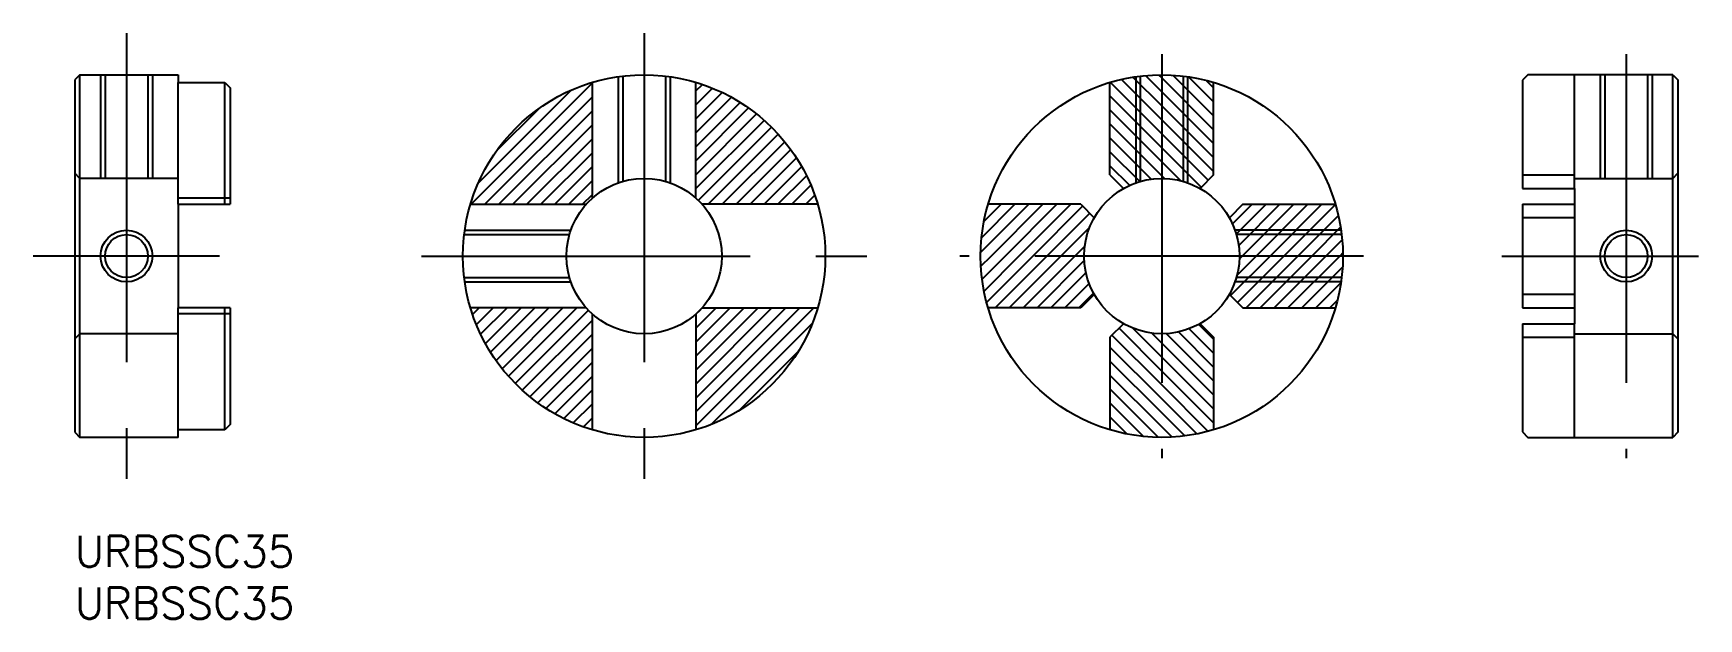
# Model space of a CAD drawing. Extents: x -9 to 152, y -35 to 22.
import ezdxf

# ---------------------------------------------------------------- set-up
doc = ezdxf.new("R2010")
doc.units = 0
doc.linetypes.add('CENTER', pattern=[50.8, 31.75, -6.35, 6.35, -6.35])
doc.linetypes.add('DASHED', pattern=[19.05, 12.7, -6.35])
doc.layers.get('0').update_dxf_attribs({"linetype": 'CONTINUOUS'})
doc.layers.add('CENTER', color=1, linetype='CENTER')
doc.styles.get("Standard").update_dxf_attribs({"font": 'txt.shx', "height": 3, "bigfont": 'bigfont.shx'})

# ---------------------------------------------------------------- blocks, each defined once
blk = doc.blocks.new('*U11')
at = {"color": 7, "linetype": 'CONTINUOUS'}
blk.add_text('URBSSC35', height=3, dxfattribs=at).set_placement((-5, -30))
blk = doc.blocks.new('*U12')
at = {"color": 7, "linetype": 'CONTINUOUS'}
blk.add_text('URBSSC35', height=3, dxfattribs=at).set_placement((-5, -35))

msp = doc.modelspace()

# ---------------------------------------------------------------- linework, layer by layer
at = {"color": 7, "linetype": 'CONTINUOUS'}
for p, q in [((-4.5, 17.5), (-5, 17)), ((-5, 17), (-5, -17)), ((-4.5, 17.5), (-3.7, 17.5)), ((-4.5, -17.5), (-4.5, 17.5)), ((-3.7, 17.5), (5, 17.5)), ((-3, 17.5), (-2.5, 17.5)), ((5, 17.5), (5, 16.77)), ((5, 16.77), (9.5, 16.77)), ((5, 16.77), (9.5, 16.77)), ((9.5, 5), (9.5, 16.77)), ((9.5, 16.77), (10, 16.25)), ((10, 16.25), (10, 5)), ((33.29, 5), (45, 16.71)), ((45, 5.59), (45, 16.77)), ((55, 5.59), (55, 16.77)), ((55, 15.94), (55.63, 16.57)), ((55, 14.59), (56.61, 16.2)), ((95, 7.83), (95, 16.77)), ((95.03, 16.78), (100, 11.8)), ((96.09, 17.06), (100, 13.15)), ((97.22, 17.28), (100, 14.5)), ((98.42, 17.43), (100, 15.85)), ((99.7, 17.5), (100, 17.19)), ((100, 17.19), (105, 12.19)), ((101.07, 17.47), (105, 13.54)), ((102.58, 17.31), (105, 14.89)), ((104.26, 16.97), (105, 16.23)), ((105, 7.83), (105, 16.77)), ((135.36, 17.5), (134.86, 16.98)), ((134.86, 16.98), (134.86, 6.53)), ((148.56, 17.5), (135.36, 17.5)), ((142.8, 17.5), (142.8, 7.5)), ((146.93, 17.5), (146.93, 7.5)), ((147.86, 17.5), (147.36, 17.5)), ((149.36, 17.5), (148.56, 17.5)), ((149.36, 17.5), (149.86, 17)), ((149.36, -17.5), (149.36, 17.5)), ((149.86, 17), (149.86, -17)), ((33.98, 7.04), (42.96, 16.02)), ((34.63, 5), (45, 15.37)), ((55, 13.24), (57.55, 15.79)), ((55, 11.89), (58.44, 15.33)), ((55, 10.55), (59.29, 14.83)), ((95, 15.46), (100, 10.46)), ((100, 15.85), (105, 10.85)), ((100, 14.5), (105, 9.5)), ((35.75, 10.15), (39.85, 14.25)), ((35.98, 5), (45, 14.02)), ((55, 9.2), (60.09, 14.3)), ((55, 7.85), (60.87, 13.72)), ((55, 6.51), (61.6, 13.1)), ((95, 14.11), (100, 9.11)), ((100, 13.15), (105, 8.15)), ((37.33, 5), (45, 12.67)), ((38.68, 5), (45, 11.32)), ((55.22, 5.38), (62.29, 12.45)), ((56.19, 5), (62.95, 11.77)), ((95, 12.76), (100, 7.76)), ((95, 11.42), (98.99, 7.43)), ((100, 11.8), (104.49, 7.32)), ((40.02, 5), (45, 9.98)), ((57.53, 5), (63.58, 11.04)), ((58.88, 5), (64.16, 10.28)), ((95, 10.07), (97.88, 7.19)), ((100, 10.46), (103.81, 6.64)), ((41.37, 5), (45, 8.63)), ((60.23, 5), (64.71, 9.48)), ((61.58, 5), (65.22, 8.64)), ((95, 8.72), (96.89, 6.83)), ((100, 9.11), (101.84, 7.27)), ((42.72, 5), (45, 7.28)), ((62.92, 5), (65.68, 7.76)), ((64.27, 5), (66.11, 6.84)), ((95, 7.83), (96.3, 6.53)), ((100, 7.76), (100.27, 7.5)), ((105, 7.83), (103.7, 6.53)), ((134.86, 7.83), (139.86, 7.83)), ((134.86, 6.53), (139.86, 6.53)), ((139.86, 6.53), (139.86, -6.53)), ((5, 5), (10, 5)), ((5, 5), (5, -5)), ((33.23, 5), (44.41, 5)), ((44.06, 5), (45, 5.94)), ((66.77, 5), (55.59, 5)), ((65.62, 5), (66.49, 5.87)), ((82.5, 0.33), (87.17, 5)), ((82.59, 1.77), (85.82, 5)), ((82.82, 3.35), (84.48, 5)), ((92.17, 5), (83.23, 5)), ((83.52, 0), (88.52, 5)), ((84.86, 0), (89.86, 5)), ((86.21, 0), (91.21, 5)), ((92.17, 5), (93.47, 3.7)), ((107.83, 5), (106.53, 3.7)), ((108.72, 5), (106.83, 3.11)), ((110.07, 5), (107.19, 2.12)), ((111.42, 5), (107.43, 1.01)), ((112.76, 5), (107.76, 0)), ((107.83, 5), (116.77, 5)), ((114.11, 5), (109.11, 0)), ((115.46, 5), (110.46, 0)), ((116.78, 4.97), (111.8, 0)), ((134.86, 5), (139.86, 5)), ((134.86, 5), (134.86, -5)), ((87.56, 0), (92.36, 4.81)), ((88.9, 0), (93.04, 4.13)), ((117.06, 3.91), (113.15, 0)), ((90.25, 0), (93.04, 2.78)), ((117.28, 2.78), (114.5, 0)), ((82.53, -0.99), (83.52, 0)), ((82.64, -2.22), (84.86, 0)), ((82.83, -3.38), (86.21, 0)), ((83.08, -4.48), (87.56, 0)), ((83.9, -5), (88.9, 0)), ((85.25, -5), (90.25, 0)), ((86.6, -5), (91.6, 0)), ((91.6, 0), (92.56, 0.96)), ((110.46, 0), (106.64, -3.81)), ((109.11, 0), (107.27, -1.84)), ((111.8, 0), (107.32, -4.49)), ((107.76, 0), (107.5, -0.27)), ((113.15, 0), (108.15, -5)), ((115.85, 0), (110.85, -5)), ((117.43, 1.58), (115.85, 0)), ((117.5, 0.3), (117.19, 0)), ((87.95, -5), (92.51, -0.43)), ((114.5, 0), (109.5, -5)), ((117.19, 0), (112.19, -5)), ((117.47, -1.07), (113.54, -5)), ((89.29, -5), (92.68, -1.62)), ((90.64, -5), (92.99, -2.65)), ((117.31, -2.58), (114.89, -5)), ((91.99, -5), (93.41, -3.58)), ((93.47, -3.7), (92.17, -5)), ((106.53, -3.7), (107.83, -5)), ((116.97, -4.26), (116.23, -5)), ((10, -5), (5, -5)), ((9.5, -16.77), (9.5, -5)), ((10, -5), (10, -16.25)), ((44.41, -5), (33.23, -5)), ((33.43, -5.63), (34.06, -5)), ((33.8, -6.61), (35.41, -5)), ((34.21, -7.55), (36.76, -5)), ((34.67, -8.44), (38.11, -5)), ((35.17, -9.29), (39.45, -5)), ((35.7, -10.09), (40.8, -5)), ((36.28, -10.87), (42.15, -5)), ((36.9, -11.6), (43.49, -5)), ((37.55, -12.29), (44.62, -5.22)), ((38.23, -12.95), (45, -6.19)), ((45, -16.77), (45, -5.59)), ((55, -5.62), (55.62, -5)), ((55, -6.96), (56.96, -5)), ((55, -8.31), (58.31, -5)), ((55, -9.66), (59.66, -5)), ((55, -11), (61, -5)), ((55, -12.35), (62.35, -5)), ((55, -13.7), (63.7, -5)), ((55, -15.05), (65.05, -5)), ((55, -16.39), (66.39, -5)), ((55, -5.59), (55, -16.77)), ((55.59, -5), (66.77, -5)), ((92.17, -5), (83.23, -5)), ((107.83, -5), (116.77, -5)), ((134.86, -5), (139.86, -5)), ((38.96, -13.58), (45, -7.53)), ((56.49, -16.25), (66.25, -6.49)), ((96.3, -6.53), (95, -7.83)), ((95, -7.83), (95, -16.77)), ((100, -12.44), (95.19, -7.64)), ((100, -11.1), (95.87, -6.96)), ((100, -9.75), (97.22, -6.96)), ((100, -8.4), (99.04, -7.44)), ((105, -12.05), (100.43, -7.49)), ((105, -10.71), (101.62, -7.32)), ((105, -9.36), (102.65, -7.01)), ((105, -8.01), (103.58, -6.59)), ((103.7, -6.53), (105, -7.83)), ((105, -7.83), (105, -16.77)), ((134.86, -6.53), (134.86, -16.98)), ((134.86, -6.53), (139.86, -6.53)), ((134.86, -7.83), (139.86, -7.83)), ((39.72, -14.16), (45, -8.88)), ((59.2, -14.89), (64.89, -9.2)), ((100, -13.79), (95, -8.79)), ((105, -13.4), (100, -8.4)), ((40.52, -14.71), (45, -10.23)), ((100, -15.14), (95, -10.14)), ((105, -14.75), (100, -9.75)), ((105, -16.1), (100, -11.1)), ((41.36, -15.22), (45, -11.58)), ((100, -16.48), (95, -11.48)), ((99.67, -17.5), (95, -12.83)), ((104.48, -16.92), (100, -12.44)), ((42.24, -15.68), (45, -12.92)), ((43.16, -16.11), (45, -14.27)), ((98.23, -17.41), (95, -14.18)), ((103.38, -17.17), (100, -13.79)), ((44.13, -16.49), (45, -15.62)), ((96.65, -17.18), (95, -15.52)), ((102.22, -17.36), (100, -15.14)), ((-5, -17), (-4.5, -17.5)), ((5, -17.5), (-4.5, -17.5)), ((9.5, -16.77), (5, -16.77)), ((5, -17.5), (5, -16.77)), ((10, -16.25), (9.5, -16.77)), ((100.99, -17.47), (100, -16.48)), ((134.86, -16.98), (135.36, -17.5)), ((135.36, -17.5), (149.36, -17.5)), ((149.86, -17), (149.36, -17.5))]:
    msp.add_line(p, q, dxfattribs=at)
at = {"color": 3, "linetype": 'DASHED'}
for p, q in [((-2.5, 17.5), (-2.5, 7.5)), ((-2.07, 17.5), (-2.07, 7.5)), ((2.07, 17.5), (2.07, 7.5)), ((2.5, 17.5), (2.5, 7.5)), ((5, 5), (5, 16.77)), ((47.5, 17.32), (47.5, 7.07)), ((47.93, 17.38), (47.93, 7.21)), ((52.07, 17.38), (52.07, 7.21)), ((52.5, 17.32), (52.5, 7.07)), ((97.5, 17.32), (97.5, 7.07)), ((97.93, 17.38), (97.93, 7.21)), ((102.07, 17.38), (102.07, 7.21)), ((102.5, 17.32), (102.5, 7.07)), ((139.86, 6.53), (139.86, 17.5)), ((142.36, 17.5), (142.36, 7.5)), ((147.36, 17.5), (147.36, 7.5)), ((-4.5, 7.5), (-5, 8)), ((5, 7.5), (-4.5, 7.5)), ((139.86, 7.5), (149.36, 7.5)), ((149.36, 7.5), (149.86, 8)), ((10, 5.59), (5, 5.59)), ((139.86, 3.7), (134.86, 3.7)), ((32.62, 2.07), (42.79, 2.07)), ((32.68, 2.5), (42.93, 2.5)), ((117.32, 2.5), (107.07, 2.5)), ((117.38, 2.07), (107.21, 2.07)), ((32.62, -2.07), (42.79, -2.07)), ((32.68, -2.5), (42.93, -2.5)), ((117.32, -2.5), (107.07, -2.5)), ((117.38, -2.07), (107.21, -2.07)), ((139.86, -3.7), (134.86, -3.7)), ((5, -16.77), (5, -5)), ((10, -5.59), (5, -5.59)), ((-4.5, -7.5), (-5, -8)), ((5, -7.5), (-4.5, -7.5)), ((139.86, -17.5), (139.86, -6.53)), ((139.86, -7.5), (149.36, -7.5)), ((149.36, -7.5), (149.86, -8))]:
    msp.add_line(p, q, dxfattribs=at)
at = {"color": 7, "linetype": 'CONTINUOUS'}
for centre, radius in [((50, 0), 17.5), ((100, 0), 17.5), ((50, 0), 7.5), ((100, 0), 7.5), ((0, 0), 2.07), ((144.86, 0), 2.07)]:
    msp.add_circle(centre, radius, dxfattribs=at)
at = {"color": 3, "linetype": 'CONTINUOUS'}
for centre in [(0, 0), (144.86, 0)]:
    msp.add_circle(centre, 2.5, dxfattribs=at)
at = {"layer": 'CENTER', "color": 1, "linetype": 'CENTER'}
for p, q in [((0, 21.5), (0, -21.5)), ((50, 21.5), (50, -21.5)), ((100, 19.5), (100, -19.5)), ((144.86, 19.5), (144.86, -19.5)), ((9, 0), (-9, 0)), ((28.5, 0), (71.5, 0)), ((119.5, 0), (80.5, 0)), ((132.86, 0), (151.86, 0))]:
    msp.add_line(p, q, dxfattribs=at)

# ---------------------------------------------------------------- block references
at = {"color": 7, "linetype": 'CONTINUOUS'}
for name in ['*U11', '*U12']:
    msp.add_blockref(name, (0, 0), dxfattribs=at)

doc.saveas('drawing.dxf')
